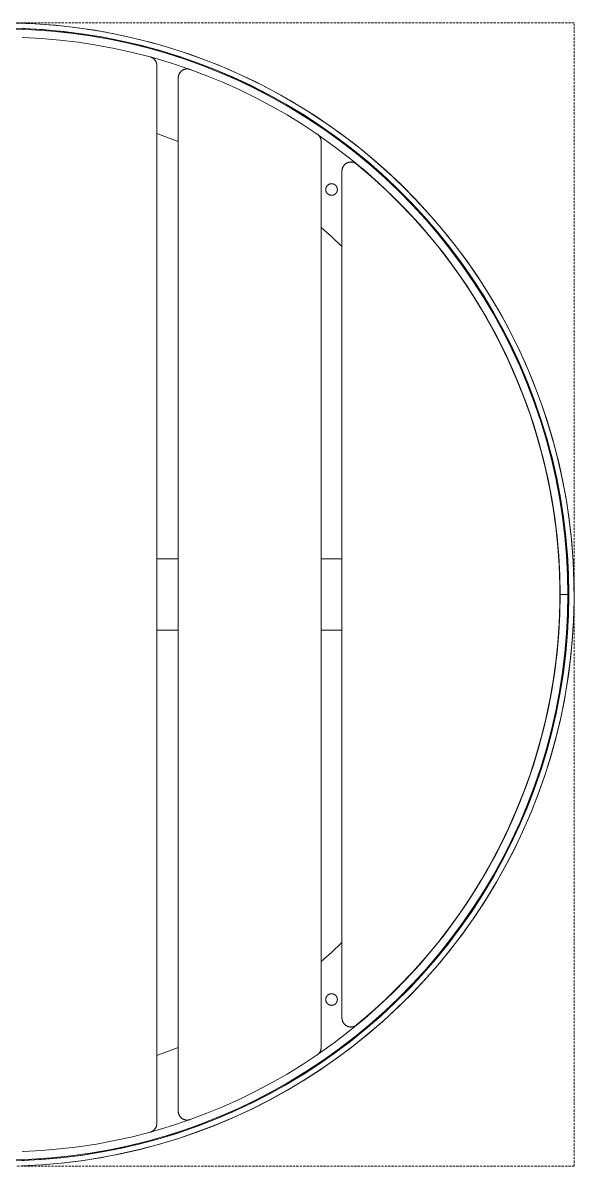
# Model space of a CAD drawing. Header units: millimetres. Extents: x 109 to 2437, y 94 to 1800.
# Drawn here: x 508 to 816, y 94 to 734 of the extents above; entities that cross this region are included whole.
import ezdxf

# ---------------------------------------------------------------- set-up
doc = ezdxf.new("R2010")
doc.units = ezdxf.units.MM
doc.linetypes.add('HIDDEN', pattern=[1.905, 1.27, -0.635])
doc.layers.add('ZANO_R', color=7, linetype='Continuous', lineweight=0)
doc.layers.add('ZANO_R_przerywana', color=7, linetype='HIDDEN', lineweight=0)

msp = doc.modelspace()

# ---------------------------------------------------------------- linework, layer by layer
at = {"layer": 'ZANO_R'}
for p, q in [((496.64, 730.85), (507.69, 730.65)), ((497.59, 730.85), (508.65, 730.61)), ((497.61, 733.85), (508.76, 733.61)), ((501.81, 730.31), (512.73, 729.93)), ((503.72, 733.77), (514.81, 733.32)), ((507.69, 730.65), (518.73, 730.06)), ((508.65, 730.61), (519.69, 729.99)), ((508.76, 733.61), (519.91, 732.98)), ((512.73, 729.93), (523.63, 729.17)), ((514.81, 733.32), (525.87, 732.49)), ((518.73, 730.06), (529.73, 729.09)), ((519.69, 729.99), (530.7, 728.99)), ((519.91, 732.98), (531.02, 731.97)), ((525.87, 732.49), (536.89, 731.27)), ((531.02, 731.97), (542.09, 730.57)), ((536.89, 731.27), (547.87, 729.68)), ((542.09, 730.57), (553.11, 728.78)), ((547.87, 729.68), (558.78, 727.7)), ((507.66, 725.66), (507.49, 725.65)), ((507.84, 725.65), (507.66, 725.66)), ((507.84, 725.65), (518.12, 725.11)), ((518.12, 725.11), (528.39, 724.23)), ((523.63, 729.17), (534.5, 728.04)), ((528.39, 724.23), (538.62, 723.02)), ((529.73, 729.09), (540.7, 727.73)), ((530.7, 728.99), (541.66, 727.6)), ((534.5, 728.04), (545.32, 726.54)), ((540.7, 727.73), (551.61, 726)), ((541.66, 727.6), (552.58, 725.83)), ((545.32, 726.54), (556.09, 724.66)), ((551.61, 726), (562.46, 723.88)), ((552.58, 725.83), (563.42, 723.68)), ((553.11, 728.78), (564.06, 726.61)), ((556.09, 724.66), (566.78, 722.42)), ((558.78, 727.7), (569.62, 725.35)), ((562.46, 723.88), (573.23, 721.39)), ((563.42, 723.68), (574.18, 721.15)), ((564.06, 726.61), (574.92, 724.06)), ((569.62, 725.35), (580.38, 722.62)), ((574.92, 724.06), (585.69, 721.13)), ((538.62, 723.02), (548.81, 721.46)), ((548.81, 721.46), (558.93, 719.57)), ((558.93, 719.57), (568.99, 717.35)), ((566.78, 722.42), (577.39, 719.8)), ((568.99, 717.35), (578.98, 714.8)), ((573.23, 721.39), (583.9, 718.52)), ((574.18, 721.15), (584.85, 718.25)), ((577.39, 719.8), (587.9, 716.82)), ((580.38, 722.62), (591.03, 719.53)), ((583.9, 718.52), (594.46, 715.29)), ((584.85, 718.25), (595.41, 714.98)), ((585.69, 721.13), (596.35, 717.83)), ((587.9, 716.82), (598.3, 713.48)), ((591.03, 719.53), (601.56, 716.06)), ((596.35, 717.83), (606.89, 714.15)), ((578.98, 714.8), (579.14, 714.75)), ((579.14, 714.75), (579.3, 714.69)), ((579.3, 714.69), (579.46, 714.64)), ((579.46, 714.64), (579.62, 714.57)), ((579.58, 714.59), (586.65, 712.54)), ((579.62, 714.57), (579.78, 714.5)), ((579.78, 714.5), (579.93, 714.43)), ((579.93, 714.43), (580.08, 714.34)), ((580.08, 714.34), (580.23, 714.26)), ((580.23, 714.26), (580.38, 714.17)), ((580.38, 714.17), (580.52, 714.07)), ((580.52, 714.07), (580.66, 713.97)), ((580.66, 713.97), (580.8, 713.87)), ((580.8, 713.87), (580.93, 713.76)), ((580.93, 713.76), (581.05, 713.64)), ((581.05, 713.64), (581.18, 713.52)), ((581.18, 713.52), (581.3, 713.4)), ((581.3, 713.4), (581.41, 713.27)), ((581.41, 713.27), (581.52, 713.14)), ((581.52, 713.14), (581.63, 713.01)), ((581.63, 713.01), (581.73, 712.87)), ((581.73, 712.87), (581.83, 712.73)), ((581.83, 712.73), (581.92, 712.58)), ((581.92, 712.58), (582.01, 712.44)), ((582.01, 712.44), (582.09, 712.28)), ((582.09, 712.28), (582.17, 712.13)), ((582.17, 712.13), (582.24, 711.97)), ((582.24, 711.97), (582.3, 711.82)), ((582.3, 711.82), (582.36, 711.66)), ((582.36, 711.66), (582.42, 711.49)), ((582.42, 711.49), (582.47, 711.33)), ((582.47, 711.33), (582.51, 711.16)), ((582.51, 711.16), (582.55, 711)), ((582.55, 711), (582.58, 710.83)), ((582.58, 710.83), (582.61, 710.66)), ((582.61, 710.66), (582.63, 710.49)), ((582.63, 710.49), (582.64, 710.32)), ((586.65, 712.54), (593.67, 710.33)), ((594.46, 715.29), (604.91, 711.68)), ((595.41, 714.98), (605.85, 711.34)), ((598.3, 713.48), (608.58, 709.79)), ((601.56, 716.06), (611.98, 712.23)), ((604.91, 711.68), (615.22, 707.72)), ((605.85, 711.34), (616.16, 707.34)), ((606.89, 714.15), (617.29, 710.12)), ((611.98, 712.23), (622.25, 708.05)), ((582.64, 710.32), (582.65, 710.15)), ((582.65, 710.15), (582.66, 709.97)), ((582.66, 117.73), (582.66, 709.97)), ((593.67, 710.33), (600.64, 707.96)), ((594.73, 703.92), (594.76, 704.09)), ((594.76, 704.09), (594.8, 704.26)), ((594.8, 704.26), (594.85, 704.43)), ((594.85, 704.43), (594.9, 704.6)), ((594.9, 704.6), (594.96, 704.76)), ((594.96, 704.76), (595.02, 704.92)), ((595.02, 704.92), (595.09, 705.08)), ((595.09, 705.08), (595.16, 705.24)), ((595.16, 705.24), (595.24, 705.4)), ((595.24, 705.4), (595.32, 705.55)), ((595.32, 705.55), (595.41, 705.7)), ((595.41, 705.7), (595.5, 705.85)), ((595.5, 705.85), (595.6, 705.99)), ((595.6, 705.99), (595.71, 706.13)), ((595.71, 706.13), (595.82, 706.26)), ((595.82, 706.26), (595.93, 706.39)), ((595.93, 706.39), (596.05, 706.52)), ((596.05, 706.52), (596.17, 706.64)), ((596.17, 706.64), (596.3, 706.76)), ((596.3, 706.76), (596.43, 706.88)), ((596.43, 706.88), (596.56, 706.99)), ((596.56, 706.99), (596.7, 707.09)), ((596.7, 707.09), (596.85, 707.19)), ((596.85, 707.19), (596.99, 707.29)), ((596.99, 707.29), (597.14, 707.38)), ((597.14, 707.38), (597.29, 707.46)), ((597.29, 707.46), (597.45, 707.54)), ((597.45, 707.54), (597.6, 707.62)), ((597.6, 707.62), (597.76, 707.69)), ((597.76, 707.69), (597.93, 707.75)), ((597.93, 707.75), (598.09, 707.81)), ((598.09, 707.81), (598.26, 707.86)), ((598.26, 707.86), (598.42, 707.9)), ((598.42, 707.9), (598.59, 707.94)), ((598.59, 707.94), (598.76, 707.98)), ((598.76, 707.98), (598.93, 708.01)), ((598.93, 708.01), (599.11, 708.03)), ((599.11, 708.03), (599.28, 708.04)), ((599.28, 708.04), (599.45, 708.05)), ((599.45, 708.05), (599.63, 708.06)), ((599.63, 708.06), (599.8, 708.06)), ((599.8, 708.06), (599.98, 708.05)), ((599.98, 708.05), (600.15, 708.03)), ((600.15, 708.03), (600.32, 708.01)), ((600.32, 708.01), (600.49, 707.99)), ((600.49, 707.99), (600.66, 707.96)), ((600.66, 707.96), (600.83, 707.92)), ((600.83, 707.92), (601, 707.87)), ((601, 707.87), (601.17, 707.82)), ((601.17, 707.82), (601.33, 707.77)), ((601.33, 707.77), (610.7, 704.26)), ((608.58, 709.79), (618.73, 705.73)), ((610.7, 704.26), (619.95, 700.46)), ((615.22, 707.72), (625.39, 703.4)), ((616.16, 707.34), (626.32, 702.98)), ((617.29, 710.12), (627.55, 705.72)), ((618.73, 705.73), (628.73, 701.34)), ((622.25, 708.05), (632.37, 703.51)), ((627.55, 705.72), (637.65, 700.97)), ((594.66, 703.23), (594.67, 703.41)), ((594.66, 703.06), (594.66, 703.23)), ((594.66, 703.06), (594.66, 124.65)), ((594.67, 703.41), (594.68, 703.58)), ((594.68, 703.58), (594.7, 703.75)), ((594.7, 703.75), (594.73, 703.92)), ((619.95, 700.46), (629.08, 696.36)), ((625.39, 703.4), (635.41, 698.72)), ((626.32, 702.98), (636.32, 698.28)), ((628.73, 701.34), (638.58, 696.6)), ((632.37, 703.51), (642.33, 698.62)), ((635.41, 698.72), (645.25, 693.7)), ((636.32, 698.28), (646.16, 693.22)), ((637.65, 700.97), (647.57, 695.87)), ((642.33, 698.62), (652.11, 693.39)), ((629.08, 696.36), (638.06, 691.97)), ((638.06, 691.97), (646.91, 687.29)), ((638.58, 696.6), (648.25, 691.52)), ((645.25, 693.7), (654.92, 688.34)), ((646.16, 693.22), (655.81, 687.83)), ((647.57, 695.87), (657.32, 690.42)), ((648.25, 691.52), (657.74, 686.11)), ((652.11, 693.39), (661.7, 687.82)), ((646.91, 687.29), (655.6, 682.33)), ((654.92, 688.34), (664.39, 682.65)), ((655.81, 687.83), (665.26, 682.1)), ((657.32, 690.42), (666.86, 684.64)), ((657.74, 686.11), (667.04, 680.38)), ((661.7, 687.82), (671.1, 681.93)), ((655.6, 682.33), (664.12, 677.1)), ((664.39, 682.65), (673.65, 676.63)), ((665.26, 682.1), (674.51, 676.05)), ((666.86, 684.64), (676.2, 678.53)), ((667.04, 680.38), (676.14, 674.33)), ((671.1, 681.93), (680.28, 675.71)), ((676.2, 678.53), (685.32, 672.1)), ((664.12, 677.1), (672.47, 671.6)), ((673.65, 676.63), (682.7, 670.29)), ((674.51, 676.05), (683.55, 669.68)), ((676.14, 674.33), (685.03, 667.97)), ((680.28, 675.71), (689.25, 669.18)), ((685.32, 672.1), (694.21, 665.35)), ((582.66, 671.85), (588.68, 669.76)), ((588.68, 669.76), (594.66, 667.53)), ((672.47, 671.6), (672.62, 671.5)), ((672.62, 671.5), (672.75, 671.39)), ((672.75, 671.39), (672.89, 671.28)), ((672.89, 671.28), (673.02, 671.17)), ((673.02, 671.17), (673.14, 671.05)), ((673.14, 671.05), (673.27, 670.92)), ((673.2, 671), (681.99, 664.73)), ((673.27, 670.92), (673.38, 670.8)), ((673.38, 670.8), (673.5, 670.67)), ((673.5, 670.67), (673.61, 670.53)), ((673.61, 670.53), (673.71, 670.39)), ((673.71, 670.39), (673.81, 670.25)), ((673.81, 670.25), (673.9, 670.1)), ((673.9, 670.1), (673.99, 669.95)), ((673.99, 669.95), (674.08, 669.8)), ((674.08, 669.8), (674.16, 669.65)), ((674.16, 669.65), (674.23, 669.49)), ((674.23, 669.49), (674.3, 669.33)), ((674.3, 669.33), (674.36, 669.17)), ((674.36, 669.17), (674.41, 669)), ((674.41, 669), (674.46, 668.84)), ((674.46, 668.84), (674.51, 668.67)), ((674.51, 668.67), (674.55, 668.5)), ((674.55, 668.5), (674.58, 668.33)), ((674.58, 668.33), (674.61, 668.16)), ((674.61, 668.16), (674.63, 667.99)), ((674.63, 667.99), (674.64, 667.81)), ((674.64, 667.81), (674.65, 667.64)), ((674.65, 667.64), (674.66, 667.47)), ((674.66, 160.24), (674.66, 667.47)), ((682.7, 670.29), (691.53, 663.64)), ((683.55, 669.68), (692.36, 662.99)), ((685.03, 667.97), (693.68, 661.3)), ((689.25, 669.18), (697.98, 662.34)), ((681.99, 664.73), (690.55, 658.17)), ((691.53, 663.64), (700.12, 656.69)), ((692.36, 662.99), (700.92, 656.01)), ((693.68, 661.3), (702.11, 654.34)), ((694.21, 665.35), (702.86, 658.3)), ((697.98, 662.34), (706.47, 655.2)), ((686.65, 652.67), (686.71, 652.83)), ((686.71, 652.83), (686.78, 652.99)), ((686.78, 652.99), (686.85, 653.15)), ((686.85, 653.15), (686.93, 653.31)), ((686.93, 653.31), (687.01, 653.46)), ((687.01, 653.46), (687.1, 653.61)), ((687.1, 653.61), (687.2, 653.75)), ((687.2, 653.75), (687.3, 653.9)), ((687.3, 653.9), (687.4, 654.04)), ((687.4, 654.04), (687.51, 654.17)), ((687.51, 654.17), (687.62, 654.3)), ((687.62, 654.3), (687.74, 654.43)), ((687.74, 654.43), (687.86, 654.55)), ((687.86, 654.55), (687.99, 654.67)), ((687.99, 654.67), (688.12, 654.79)), ((688.12, 654.79), (688.26, 654.9)), ((688.26, 654.9), (688.39, 655)), ((688.39, 655), (688.54, 655.1)), ((688.54, 655.1), (688.68, 655.2)), ((688.68, 655.2), (688.83, 655.29)), ((688.83, 655.29), (688.98, 655.37)), ((688.98, 655.37), (689.14, 655.45)), ((689.14, 655.45), (689.29, 655.53)), ((689.29, 655.53), (689.45, 655.59)), ((689.45, 655.59), (689.61, 655.66)), ((689.61, 655.66), (689.78, 655.72)), ((689.78, 655.72), (689.94, 655.77)), ((689.94, 655.77), (690.11, 655.81)), ((690.11, 655.81), (690.28, 655.85)), ((690.28, 655.85), (690.45, 655.89)), ((690.45, 655.89), (690.62, 655.92)), ((690.55, 658.17), (698.89, 651.31)), ((690.62, 655.92), (690.8, 655.94)), ((690.8, 655.94), (690.97, 655.95)), ((690.97, 655.95), (691.14, 655.96)), ((691.14, 655.96), (691.32, 655.97)), ((691.32, 655.97), (691.49, 655.97)), ((691.49, 655.97), (691.66, 655.96)), ((691.66, 655.96), (691.84, 655.94)), ((691.84, 655.94), (692.01, 655.92)), ((692.01, 655.92), (692.18, 655.9)), ((692.18, 655.9), (692.35, 655.87)), ((692.35, 655.87), (692.52, 655.83)), ((692.52, 655.83), (692.69, 655.79)), ((692.69, 655.79), (692.86, 655.74)), ((692.86, 655.74), (693.02, 655.68)), ((693.02, 655.68), (693.18, 655.62)), ((693.18, 655.62), (693.34, 655.55)), ((693.34, 655.55), (693.5, 655.48)), ((693.5, 655.48), (693.66, 655.4)), ((693.66, 655.4), (693.81, 655.32)), ((693.81, 655.32), (693.96, 655.23)), ((693.96, 655.23), (694.11, 655.14)), ((694.11, 655.14), (694.25, 655.04)), ((694.25, 655.04), (694.39, 654.94)), ((694.39, 654.94), (694.53, 654.83)), ((694.53, 654.83), (702.75, 647.83)), ((700.12, 656.69), (708.46, 649.44)), ((700.92, 656.01), (709.24, 648.72)), ((702.11, 654.34), (710.29, 647.1)), ((702.86, 658.3), (711.26, 650.95)), ((706.47, 655.2), (714.71, 647.77)), ((686.35, 651.14), (686.36, 651.32)), ((686.35, 650.97), (686.35, 651.14)), ((686.35, 650.97), (686.35, 176.74)), ((686.36, 651.32), (686.38, 651.49)), ((686.38, 651.49), (686.4, 651.66)), ((686.4, 651.66), (686.42, 651.83)), ((686.42, 651.83), (686.46, 652)), ((686.46, 652), (686.5, 652.17)), ((686.5, 652.17), (686.54, 652.34)), ((686.54, 652.34), (686.59, 652.51)), ((686.59, 652.51), (686.65, 652.67)), ((698.89, 651.31), (706.98, 644.16)), ((702.75, 647.83), (710.72, 640.55)), ((708.46, 649.44), (716.54, 641.9)), ((709.24, 648.72), (717.3, 641.16)), ((710.29, 647.1), (718.21, 639.57)), ((711.26, 650.95), (719.4, 643.31)), ((714.71, 647.77), (722.69, 640.06)), ((677.25, 640.64), (677.26, 640.75)), ((677.25, 640.53), (677.25, 640.64)), ((677.26, 640.42), (677.25, 640.53)), ((677.26, 640.87), (677.28, 640.98)), ((677.26, 640.75), (677.26, 640.87)), ((677.26, 640.31), (677.26, 640.42)), ((677.28, 640.19), (677.26, 640.31)), ((677.28, 640.98), (677.29, 641.09)), ((677.29, 640.08), (677.28, 640.19)), ((677.29, 641.09), (677.31, 641.2)), ((677.31, 639.97), (677.29, 640.08)), ((677.31, 641.2), (677.33, 641.31)), ((677.33, 641.31), (677.36, 641.42)), ((677.36, 641.42), (677.39, 641.53)), ((677.39, 641.53), (677.43, 641.63)), ((677.43, 641.63), (677.46, 641.74)), ((677.46, 641.74), (677.51, 641.84)), ((677.51, 641.84), (677.55, 641.95)), ((677.55, 641.95), (677.6, 642.05)), ((677.6, 642.05), (677.65, 642.15)), ((677.65, 642.15), (677.71, 642.24)), ((677.71, 642.24), (677.77, 642.34)), ((677.77, 642.34), (677.83, 642.43)), ((677.83, 642.43), (677.89, 642.52)), ((677.89, 642.52), (677.96, 642.61)), ((677.96, 642.61), (678.03, 642.7)), ((678.03, 642.7), (678.11, 642.78)), ((678.11, 642.78), (678.18, 642.86)), ((678.18, 642.86), (678.26, 642.94)), ((678.26, 642.94), (678.35, 643.02)), ((678.35, 643.02), (678.43, 643.09)), ((678.43, 643.09), (678.52, 643.16)), ((678.52, 643.16), (678.61, 643.23)), ((678.61, 643.23), (678.7, 643.29)), ((678.7, 643.29), (678.8, 643.35)), ((678.8, 643.35), (678.89, 643.41)), ((678.89, 643.41), (678.99, 643.46)), ((678.99, 643.46), (679.09, 643.51)), ((679.09, 643.51), (679.19, 643.56)), ((679.19, 643.56), (679.3, 643.6)), ((679.3, 643.6), (679.4, 643.64)), ((679.4, 643.64), (679.51, 643.68)), ((679.51, 643.68), (679.62, 643.71)), ((679.62, 643.71), (679.73, 643.74)), ((679.73, 643.74), (679.83, 643.77)), ((679.83, 643.77), (679.94, 643.79)), ((679.94, 643.79), (680.06, 643.8)), ((680.06, 643.8), (680.17, 643.82)), ((680.17, 643.82), (680.28, 643.83)), ((680.28, 643.83), (680.39, 643.83)), ((680.39, 643.83), (680.5, 643.84)), ((680.5, 643.84), (680.61, 643.83)), ((680.61, 643.83), (680.73, 643.83)), ((680.73, 643.83), (680.84, 643.82)), ((680.84, 643.82), (680.95, 643.8)), ((680.95, 643.8), (681.06, 643.79)), ((681.06, 643.79), (681.17, 643.77)), ((681.17, 643.77), (681.28, 643.74)), ((681.28, 643.74), (681.39, 643.71)), ((681.39, 643.71), (681.5, 643.68)), ((681.5, 643.68), (681.6, 643.64)), ((681.6, 643.64), (681.71, 643.6)), ((681.71, 643.6), (681.81, 643.56)), ((681.81, 643.56), (681.91, 643.51)), ((681.91, 643.51), (682.01, 643.46)), ((682.01, 643.46), (682.11, 643.41)), ((682.11, 643.41), (682.21, 643.35)), ((682.21, 643.35), (682.3, 643.29)), ((682.3, 643.29), (682.39, 643.23)), ((682.39, 643.23), (682.48, 643.16)), ((682.48, 643.16), (682.57, 643.09)), ((682.57, 643.09), (682.66, 643.02)), ((682.66, 643.02), (682.74, 642.94)), ((682.74, 642.94), (682.82, 642.86)), ((682.82, 642.86), (682.9, 642.78)), ((682.9, 642.78), (682.97, 642.7)), ((682.97, 642.7), (683.04, 642.61)), ((683.04, 642.61), (683.11, 642.52)), ((683.11, 642.52), (683.18, 642.43)), ((683.18, 642.43), (683.24, 642.34)), ((683.24, 642.34), (683.3, 642.24)), ((683.3, 642.24), (683.35, 642.15)), ((683.35, 642.15), (683.41, 642.05)), ((683.41, 642.05), (683.45, 641.95)), ((683.45, 641.95), (683.5, 641.84)), ((683.5, 641.84), (683.54, 641.74)), ((683.54, 641.74), (683.58, 641.63)), ((683.58, 641.63), (683.61, 641.53)), ((683.61, 641.53), (683.64, 641.42)), ((683.64, 641.42), (683.67, 641.31)), ((683.67, 641.31), (683.69, 641.2)), ((683.69, 641.2), (683.71, 641.09)), ((683.71, 640.08), (683.69, 639.97)), ((683.71, 641.09), (683.73, 640.98)), ((683.73, 640.19), (683.71, 640.08)), ((683.73, 640.98), (683.74, 640.87)), ((683.74, 640.31), (683.73, 640.19)), ((683.74, 640.87), (683.75, 640.75)), ((683.75, 640.42), (683.74, 640.31)), ((683.75, 640.75), (683.75, 640.64)), ((683.75, 640.64), (683.75, 640.53)), ((683.75, 640.53), (683.75, 640.42)), ((706.98, 644.16), (714.82, 636.74)), ((710.72, 640.55), (718.43, 632.99)), ((716.54, 641.9), (724.35, 634.09)), ((717.3, 641.16), (725.1, 633.31)), ((719.4, 643.31), (727.26, 635.39)), ((722.69, 640.06), (730.39, 632.08)), ((677.33, 639.86), (677.31, 639.97)), ((677.36, 639.75), (677.33, 639.86)), ((677.39, 639.65), (677.36, 639.75)), ((677.43, 639.54), (677.39, 639.65)), ((677.46, 639.43), (677.43, 639.54)), ((677.51, 639.33), (677.46, 639.43)), ((677.55, 639.23), (677.51, 639.33)), ((677.6, 639.13), (677.55, 639.23)), ((677.65, 639.03), (677.6, 639.13)), ((677.71, 638.93), (677.65, 639.03)), ((677.77, 638.83), (677.71, 638.93)), ((677.83, 638.74), (677.77, 638.83)), ((677.89, 638.65), (677.83, 638.74)), ((677.96, 638.56), (677.89, 638.65)), ((678.03, 638.47), (677.96, 638.56)), ((678.11, 638.39), (678.03, 638.47)), ((678.18, 638.31), (678.11, 638.39)), ((678.26, 638.23), (678.18, 638.31)), ((678.35, 638.15), (678.26, 638.23)), ((678.43, 638.08), (678.35, 638.15)), ((678.52, 638.01), (678.43, 638.08)), ((678.61, 637.94), (678.52, 638.01)), ((678.7, 637.88), (678.61, 637.94)), ((678.8, 637.82), (678.7, 637.88)), ((678.89, 637.76), (678.8, 637.82)), ((678.99, 637.71), (678.89, 637.76)), ((679.09, 637.66), (678.99, 637.71)), ((679.19, 637.61), (679.09, 637.66)), ((679.3, 637.57), (679.19, 637.61)), ((679.4, 637.53), (679.3, 637.57)), ((679.51, 637.49), (679.4, 637.53)), ((679.62, 637.46), (679.51, 637.49)), ((679.73, 637.43), (679.62, 637.46)), ((679.83, 637.41), (679.73, 637.43)), ((679.94, 637.38), (679.83, 637.41)), ((680.06, 637.37), (679.94, 637.38)), ((680.17, 637.35), (680.06, 637.37)), ((680.28, 637.34), (680.17, 637.35)), ((680.39, 637.34), (680.28, 637.34)), ((680.5, 637.34), (680.39, 637.34)), ((680.61, 637.34), (680.5, 637.34)), ((680.73, 637.34), (680.61, 637.34)), ((680.84, 637.35), (680.73, 637.34)), ((680.95, 637.37), (680.84, 637.35)), ((681.06, 637.38), (680.95, 637.37)), ((681.17, 637.41), (681.06, 637.38)), ((681.28, 637.43), (681.17, 637.41)), ((681.39, 637.46), (681.28, 637.43)), ((681.5, 637.49), (681.39, 637.46)), ((681.6, 637.53), (681.5, 637.49)), ((681.71, 637.57), (681.6, 637.53)), ((681.81, 637.61), (681.71, 637.57)), ((681.91, 637.66), (681.81, 637.61)), ((682.01, 637.71), (681.91, 637.66)), ((682.11, 637.76), (682.01, 637.71)), ((682.21, 637.82), (682.11, 637.76)), ((682.3, 637.88), (682.21, 637.82)), ((682.39, 637.94), (682.3, 637.88)), ((682.48, 638.01), (682.39, 637.94)), ((682.57, 638.08), (682.48, 638.01)), ((682.66, 638.15), (682.57, 638.08)), ((682.74, 638.23), (682.66, 638.15)), ((682.82, 638.31), (682.74, 638.23)), ((682.9, 638.39), (682.82, 638.31)), ((682.97, 638.47), (682.9, 638.39)), ((683.04, 638.56), (682.97, 638.47)), ((683.11, 638.65), (683.04, 638.56)), ((683.18, 638.74), (683.11, 638.65)), ((683.24, 638.83), (683.18, 638.74)), ((683.3, 638.93), (683.24, 638.83)), ((683.35, 639.03), (683.3, 638.93)), ((683.41, 639.13), (683.35, 639.03)), ((683.45, 639.23), (683.41, 639.13)), ((683.5, 639.33), (683.45, 639.23)), ((683.54, 639.43), (683.5, 639.33)), ((683.58, 639.54), (683.54, 639.43)), ((683.61, 639.65), (683.58, 639.54)), ((683.64, 639.75), (683.61, 639.65)), ((683.67, 639.86), (683.64, 639.75)), ((683.69, 639.97), (683.67, 639.86)), ((714.82, 636.74), (722.4, 629.06)), ((718.21, 639.57), (725.87, 631.78)), ((724.35, 634.09), (731.89, 626.01)), ((727.26, 635.39), (734.85, 627.21)), ((718.43, 632.99), (725.88, 625.18)), ((722.4, 629.06), (729.71, 621.12)), ((725.1, 633.31), (732.61, 625.21)), ((725.87, 631.78), (733.25, 623.73)), ((730.39, 632.08), (737.81, 623.84)), ((734.85, 627.21), (742.14, 618.76)), ((725.88, 625.18), (733.06, 617.11)), ((729.71, 621.12), (736.74, 612.93)), ((731.89, 626.01), (739.14, 617.67)), ((732.61, 625.21), (739.84, 616.84)), ((733.25, 623.73), (740.36, 615.43)), ((737.81, 623.84), (744.95, 615.35)), ((674.66, 619.39), (680.58, 614.1)), ((733.06, 617.11), (739.95, 608.79)), ((739.14, 617.67), (746.1, 609.08)), ((739.84, 616.84), (746.77, 608.22)), ((740.36, 615.43), (747.17, 606.89)), ((742.14, 618.76), (749.14, 610.06)), ((744.95, 615.35), (751.78, 606.61)), ((680.58, 614.1), (686.35, 608.64)), ((736.74, 612.93), (743.48, 604.5)), ((739.95, 608.79), (746.55, 600.25)), ((746.1, 609.08), (752.75, 600.26)), ((746.77, 608.22), (753.39, 599.37)), ((749.14, 610.06), (755.82, 601.13)), ((743.48, 604.5), (749.93, 595.84)), ((747.17, 606.89), (753.68, 598.11)), ((751.78, 606.61), (758.31, 597.64)), ((746.55, 600.25), (752.85, 591.48)), ((749.93, 595.84), (756.07, 586.96)), ((752.75, 600.26), (759.09, 591.21)), ((753.39, 599.37), (759.7, 590.3)), ((753.68, 598.11), (759.89, 589.12)), ((755.82, 601.13), (762.2, 591.97)), ((758.31, 597.64), (764.52, 588.45)), ((752.85, 591.48), (758.84, 582.5)), ((759.09, 591.21), (765.11, 581.94)), ((759.7, 590.3), (765.7, 581.01)), ((759.89, 589.12), (765.78, 579.92)), ((762.2, 591.97), (768.25, 582.59)), ((756.07, 586.96), (761.91, 577.88)), ((758.84, 582.5), (764.52, 573.31)), ((764.52, 588.45), (770.41, 579.05)), ((768.25, 582.59), (773.97, 573.01)), ((761.91, 577.88), (767.42, 568.6)), ((765.11, 581.94), (770.81, 572.47)), ((765.7, 581.01), (771.36, 571.51)), ((765.78, 579.92), (771.35, 570.52)), ((770.41, 579.05), (775.97, 569.45)), ((764.52, 573.31), (769.88, 563.94)), ((770.81, 572.47), (776.17, 562.81)), ((771.35, 570.52), (776.6, 560.94)), ((771.36, 571.51), (776.69, 561.83)), ((773.97, 573.01), (779.35, 563.23)), ((767.42, 568.6), (772.61, 559.14)), ((769.88, 563.94), (774.91, 554.38)), ((775.97, 569.45), (781.2, 559.67)), ((779.35, 563.23), (784.38, 553.27)), ((772.61, 559.14), (777.47, 549.5)), ((776.17, 562.81), (781.19, 552.97)), ((776.6, 560.94), (781.51, 551.18)), ((776.69, 561.83), (781.68, 551.96)), ((781.2, 559.67), (786.08, 549.71)), ((774.91, 554.38), (779.6, 544.66)), ((781.19, 552.97), (785.87, 542.95)), ((781.51, 551.18), (786.08, 541.25)), ((781.68, 551.96), (786.32, 541.93)), ((784.38, 553.27), (789.07, 543.14)), ((777.47, 549.5), (782, 539.7)), ((779.6, 544.66), (783.96, 534.78)), ((786.08, 549.71), (790.61, 539.59)), ((782, 539.7), (786.18, 529.75)), ((785.87, 542.95), (790.19, 532.79)), ((786.08, 541.25), (790.3, 531.18)), ((786.32, 541.93), (790.61, 531.74)), ((789.07, 543.14), (793.4, 532.85)), ((790.61, 539.59), (794.79, 529.31)), ((783.96, 534.78), (787.97, 524.76)), ((790.19, 532.79), (794.16, 522.47)), ((790.61, 531.74), (794.55, 521.41)), ((793.4, 532.85), (797.37, 522.42)), ((786.18, 529.75), (790.01, 519.66)), ((790.3, 531.18), (794.18, 520.96)), ((794.79, 529.31), (798.62, 518.9)), ((787.97, 524.76), (791.64, 514.6)), ((790.01, 519.66), (793.5, 509.44)), ((794.16, 522.47), (797.76, 512.03)), ((794.18, 520.96), (797.69, 510.62)), ((794.55, 521.41), (798.12, 510.94)), ((797.37, 522.42), (800.97, 511.86)), ((798.62, 518.9), (802.08, 508.36)), ((791.64, 514.6), (794.95, 504.32)), ((797.76, 512.03), (801, 501.46)), ((793.5, 509.44), (796.63, 499.11)), ((797.69, 510.62), (800.86, 500.16)), ((798.12, 510.94), (801.32, 500.36)), ((800.97, 511.86), (804.2, 501.18)), ((802.08, 508.36), (805.17, 497.71)), ((794.95, 504.32), (797.9, 493.93)), ((800.86, 500.16), (803.65, 489.6)), ((801, 501.46), (803.87, 490.79)), ((801.32, 500.36), (804.15, 489.67)), ((804.2, 501.18), (807.06, 490.39)), ((796.63, 499.11), (799.4, 488.68)), ((797.9, 493.93), (800.49, 483.45)), ((805.17, 497.71), (807.89, 486.95)), ((799.4, 488.68), (801.8, 478.16)), ((803.65, 489.6), (806.08, 478.94)), ((803.87, 490.79), (806.37, 480.02)), ((804.15, 489.67), (806.61, 478.89)), ((807.06, 490.39), (809.54, 479.51)), ((807.89, 486.95), (810.23, 476.11)), ((800.49, 483.45), (802.71, 472.89)), ((806.37, 480.02), (808.48, 469.18)), ((801.8, 478.16), (803.85, 467.56)), ((806.08, 478.94), (808.15, 468.21)), ((806.61, 478.89), (808.68, 468.04)), ((809.54, 479.51), (811.64, 468.55)), ((810.23, 476.11), (812.2, 465.2)), ((802.71, 472.89), (804.57, 462.25)), ((803.85, 467.56), (805.52, 456.89)), ((808.15, 468.21), (809.84, 457.42)), ((808.48, 469.18), (810.22, 458.26)), ((808.68, 468.04), (810.38, 457.11)), ((811.64, 468.55), (813.36, 457.52)), ((804.57, 462.25), (806.06, 451.55)), ((812.2, 465.2), (813.79, 454.22)), ((805.52, 456.89), (806.82, 446.18)), ((809.84, 457.42), (811.15, 446.57)), ((810.22, 458.26), (811.58, 447.3)), ((810.38, 457.11), (811.7, 446.13)), ((813.36, 457.52), (814.69, 446.44)), ((806.06, 451.55), (807.18, 440.81)), ((813.79, 454.22), (815, 443.19)), ((806.82, 446.18), (807.76, 435.42)), ((811.15, 446.57), (812.1, 435.69)), ((811.58, 447.3), (812.55, 436.29)), ((811.7, 446.13), (812.64, 435.12)), ((814.69, 446.44), (815.63, 435.32)), ((815, 443.19), (815.83, 432.13)), ((807.18, 440.81), (807.93, 430.04)), ((807.76, 435.42), (808.32, 424.64)), ((812.1, 435.69), (812.66, 424.78)), ((812.55, 436.29), (813.14, 425.26)), ((815.63, 435.32), (816.18, 424.17)), ((594.66, 433.85), (582.66, 433.85)), ((686.35, 433.85), (674.66, 433.85)), ((807.93, 430.04), (808.3, 419.25)), ((812.64, 435.12), (813.18, 424.08)), ((815.83, 432.13), (816.27, 421.05)), ((808.32, 424.64), (808.5, 413.85)), ((812.66, 424.78), (812.85, 413.85)), ((813.14, 425.26), (813.35, 414.21)), ((813.18, 424.08), (813.35, 413.02)), ((816.18, 424.17), (816.35, 413.01)), ((808.3, 419.25), (808.3, 408.45)), ((816.27, 421.05), (816.33, 409.96)), ((808.5, 413.85), (808.32, 403.06)), ((808.5, 413.85), (812.85, 413.85)), ((812.85, 413.85), (812.66, 402.93)), ((812.85, 415.36), (813.34, 415.36)), ((813.34, 412.36), (812.85, 412.36)), ((813.35, 413.02), (813.13, 401.97)), ((813.35, 414.21), (813.17, 403.16)), ((816.33, 409.96), (816, 398.87)), ((816.35, 413.01), (816.12, 401.86)), ((816.34, 415.36), (816.35, 415.36)), ((816.35, 412.36), (816.34, 412.36)), ((816.35, 415.36), (816.35, 412.36)), ((808.3, 408.45), (807.93, 397.66)), ((807.93, 397.66), (807.18, 386.89)), ((808.32, 403.06), (807.76, 392.28)), ((812.66, 402.93), (812.1, 392.02)), ((813.13, 401.97), (812.52, 390.93)), ((813.17, 403.16), (812.6, 392.12)), ((816, 398.87), (815.29, 387.8)), ((816.12, 401.86), (815.51, 390.71)), ((594.66, 393.85), (582.66, 393.85)), ((686.35, 393.85), (674.66, 393.85)), ((807.76, 392.28), (806.82, 381.53)), ((812.1, 392.02), (811.15, 381.13)), ((812.52, 390.93), (811.53, 379.92)), ((812.6, 392.12), (811.65, 381.11)), ((815.51, 390.71), (814.51, 379.6)), ((807.18, 386.89), (806.06, 376.15)), ((815.29, 387.8), (814.19, 376.76)), ((806.82, 381.53), (805.52, 370.81)), ((811.15, 381.13), (809.84, 370.29)), ((811.53, 379.92), (810.15, 368.95)), ((811.65, 381.11), (810.32, 370.14)), ((814.51, 379.6), (813.12, 368.52)), ((806.06, 376.15), (804.57, 365.46)), ((814.19, 376.76), (812.72, 365.77)), ((804.57, 365.46), (802.71, 354.82)), ((805.52, 370.81), (803.85, 360.15)), ((809.84, 370.29), (808.15, 359.49)), ((810.15, 368.95), (808.4, 358.03)), ((810.32, 370.14), (808.61, 359.23)), ((812.72, 365.77), (810.86, 354.83)), ((813.12, 368.52), (811.35, 357.51)), ((803.85, 360.15), (801.8, 349.55)), ((808.15, 359.49), (806.08, 348.76)), ((808.61, 359.23), (806.51, 348.38)), ((802.71, 354.82), (800.49, 344.25)), ((808.4, 358.03), (806.26, 347.19)), ((810.86, 354.83), (808.63, 343.97)), ((811.35, 357.51), (809.19, 346.56)), ((801.8, 349.55), (799.4, 339.03)), ((806.08, 348.76), (803.65, 338.11)), ((806.26, 347.19), (803.75, 336.42)), ((806.51, 348.38), (804.04, 337.61)), ((809.19, 346.56), (806.66, 335.69)), ((800.49, 344.25), (797.9, 333.77)), ((808.63, 343.97), (806.02, 333.19)), ((797.9, 333.77), (794.95, 323.38)), ((799.4, 339.03), (796.63, 328.59)), ((803.65, 338.11), (800.86, 327.55)), ((803.75, 336.42), (800.86, 325.75)), ((804.04, 337.61), (801.2, 326.93)), ((806.02, 333.19), (803.03, 322.5)), ((806.66, 335.69), (803.74, 324.91)), ((796.63, 328.59), (793.5, 318.26)), ((800.86, 327.55), (797.69, 317.09)), ((801.2, 326.93), (797.98, 316.36)), ((794.95, 323.38), (791.64, 313.11)), ((800.86, 325.75), (797.6, 315.18)), ((803.03, 322.5), (799.68, 311.93)), ((803.74, 324.91), (800.45, 314.25)), ((793.5, 318.26), (790.01, 308.05)), ((797.6, 315.18), (793.98, 304.74)), ((797.69, 317.09), (794.18, 306.74)), ((797.98, 316.36), (794.4, 305.9)), ((800.45, 314.25), (796.8, 303.71)), ((790.01, 308.05), (786.18, 297.96)), ((791.64, 313.11), (787.97, 302.95)), ((799.68, 311.93), (795.97, 301.48)), ((787.97, 302.95), (783.96, 292.92)), ((793.98, 304.74), (789.99, 294.43)), ((794.18, 306.74), (790.3, 296.53)), ((794.4, 305.9), (790.46, 295.58)), ((795.97, 301.48), (791.89, 291.16)), ((796.8, 303.71), (792.77, 293.3)), ((786.18, 297.96), (782, 288.01)), ((789.99, 294.43), (785.65, 284.26)), ((790.3, 296.53), (786.08, 286.45)), ((790.46, 295.58), (786.16, 285.4)), ((782, 288.01), (777.47, 278.2)), ((783.96, 292.92), (779.6, 283.04)), ((791.89, 291.16), (787.46, 280.99)), ((792.77, 293.3), (788.39, 283.03)), ((779.6, 283.04), (774.91, 273.32)), ((785.65, 284.26), (780.96, 274.25)), ((786.16, 285.4), (781.5, 275.38)), ((786.08, 286.45), (781.51, 276.53)), ((788.39, 283.03), (783.65, 272.93)), ((777.47, 278.2), (772.61, 268.57)), ((781.5, 275.38), (776.51, 265.52)), ((781.51, 276.53), (776.6, 266.77)), ((787.46, 280.99), (782.68, 270.98)), ((774.91, 273.32), (769.88, 263.77)), ((780.96, 274.25), (775.91, 264.41)), ((782.68, 270.98), (777.56, 261.14)), ((783.65, 272.93), (778.56, 263)), ((769.88, 263.77), (764.52, 254.39)), ((772.61, 268.57), (767.42, 259.1)), ((775.91, 264.41), (770.53, 254.75)), ((776.51, 265.52), (771.16, 255.85)), ((776.6, 266.77), (771.35, 257.18)), ((778.56, 263), (773.13, 253.25)), ((767.42, 259.1), (761.91, 249.82)), ((771.35, 257.18), (765.78, 247.78)), ((777.56, 261.14), (772.1, 251.49)), ((761.91, 249.82), (756.07, 240.74)), ((764.52, 254.39), (758.84, 245.21)), ((770.53, 254.75), (764.82, 245.29)), ((771.16, 255.85), (765.49, 246.36)), ((772.1, 251.49), (766.31, 242.03)), ((773.13, 253.25), (767.36, 243.69)), ((758.84, 245.21), (752.85, 236.23)), ((764.82, 245.29), (758.78, 236.03)), ((765.49, 246.36), (759.49, 237.09)), ((765.78, 247.78), (759.89, 238.58)), ((767.36, 243.69), (761.26, 234.35)), ((756.07, 240.74), (749.93, 231.87)), ((759.49, 237.09), (753.17, 228.02)), ((759.89, 238.58), (753.68, 229.59)), ((766.31, 242.03), (760.19, 232.78)), ((749.93, 231.87), (743.48, 223.21)), ((752.85, 236.23), (746.55, 227.46)), ((758.78, 236.03), (752.42, 226.99)), ((760.19, 232.78), (753.75, 223.74)), ((761.26, 234.35), (754.84, 225.22)), ((746.55, 227.46), (739.95, 218.91)), ((752.42, 226.99), (745.75, 218.17)), ((753.17, 228.02), (746.54, 219.18)), ((753.68, 229.59), (747.17, 220.82)), ((754.84, 225.22), (748.11, 216.32)), ((686.35, 219.06), (680.58, 213.6)), ((739.95, 218.91), (733.06, 210.6)), ((743.48, 223.21), (736.74, 214.78)), ((745.75, 218.17), (738.77, 209.59)), ((746.54, 219.18), (739.6, 210.58)), ((747.17, 220.82), (740.36, 212.28)), ((753.75, 223.74), (747.01, 214.93)), ((680.58, 213.6), (674.66, 208.32)), ((736.74, 214.78), (729.71, 206.59)), ((740.36, 212.28), (733.25, 203.97)), ((747.01, 214.93), (739.97, 206.37)), ((748.11, 216.32), (741.06, 207.66)), ((729.71, 206.59), (722.4, 198.65)), ((733.06, 210.6), (725.88, 202.53)), ((738.77, 209.59), (731.5, 201.27)), ((739.6, 210.58), (732.37, 202.23)), ((739.97, 206.37), (732.63, 198.05)), ((741.06, 207.66), (733.73, 199.25)), ((722.4, 198.65), (714.82, 190.96)), ((725.88, 202.53), (718.43, 194.71)), ((731.5, 201.27), (723.94, 193.2)), ((732.37, 202.23), (724.85, 194.13)), ((733.25, 203.97), (725.87, 195.92)), ((733.73, 199.25), (726.1, 191.11)), ((718.43, 194.71), (710.72, 187.16)), ((723.94, 193.2), (716.11, 185.39)), ((724.85, 194.13), (717.05, 186.3)), ((725.87, 195.92), (718.21, 188.13)), ((732.63, 198.05), (725.01, 189.99)), ((677.25, 187.18), (677.26, 187.29)), ((677.25, 187.06), (677.25, 187.18)), ((677.26, 186.95), (677.25, 187.06)), ((677.26, 187.4), (677.28, 187.51)), ((677.26, 187.29), (677.26, 187.4)), ((677.26, 186.84), (677.26, 186.95)), ((677.28, 186.73), (677.26, 186.84)), ((677.28, 187.51), (677.29, 187.62)), ((677.29, 186.62), (677.28, 186.73)), ((677.29, 187.62), (677.31, 187.73)), ((677.31, 186.51), (677.29, 186.62)), ((677.31, 187.73), (677.33, 187.84)), ((677.33, 186.4), (677.31, 186.51)), ((677.33, 187.84), (677.36, 187.95)), ((677.36, 186.29), (677.33, 186.4)), ((677.36, 187.95), (677.39, 188.06)), ((677.39, 186.18), (677.36, 186.29)), ((677.39, 188.06), (677.43, 188.17)), ((677.43, 186.07), (677.39, 186.18)), ((677.43, 188.17), (677.46, 188.27)), ((677.46, 185.97), (677.43, 186.07)), ((677.46, 188.27), (677.51, 188.38)), ((677.51, 185.86), (677.46, 185.97)), ((677.51, 188.38), (677.55, 188.48)), ((677.55, 185.76), (677.51, 185.86)), ((677.55, 188.48), (677.6, 188.58)), ((677.6, 185.66), (677.55, 185.76)), ((677.6, 188.58), (677.65, 188.68)), ((677.65, 185.56), (677.6, 185.66)), ((677.65, 188.68), (677.71, 188.78)), ((677.71, 188.78), (677.77, 188.87)), ((677.77, 188.87), (677.83, 188.97)), ((677.83, 188.97), (677.89, 189.06)), ((677.89, 189.06), (677.96, 189.15)), ((677.96, 189.15), (678.03, 189.23)), ((678.03, 189.23), (678.11, 189.32)), ((678.11, 189.32), (678.18, 189.4)), ((678.18, 189.4), (678.26, 189.48)), ((678.26, 189.48), (678.35, 189.55)), ((678.35, 189.55), (678.43, 189.62)), ((678.43, 189.62), (678.52, 189.69)), ((678.52, 189.69), (678.61, 189.76)), ((678.61, 189.76), (678.7, 189.83)), ((678.7, 189.83), (678.8, 189.89)), ((678.8, 189.89), (678.89, 189.94)), ((678.89, 189.94), (678.99, 190)), ((678.99, 190), (679.09, 190.05)), ((679.09, 190.05), (679.19, 190.09)), ((679.19, 190.09), (679.3, 190.14)), ((679.3, 190.14), (679.4, 190.18)), ((679.4, 190.18), (679.51, 190.21)), ((679.51, 190.21), (679.62, 190.25)), ((679.62, 190.25), (679.73, 190.27)), ((679.73, 190.27), (679.83, 190.3)), ((679.83, 190.3), (679.94, 190.32)), ((679.94, 190.32), (680.06, 190.34)), ((680.06, 190.34), (680.17, 190.35)), ((680.17, 190.35), (680.28, 190.36)), ((680.28, 190.36), (680.39, 190.37)), ((680.39, 190.37), (680.5, 190.37)), ((680.5, 190.37), (680.61, 190.37)), ((680.61, 190.37), (680.73, 190.36)), ((680.73, 190.36), (680.84, 190.35)), ((680.84, 190.35), (680.95, 190.34)), ((680.95, 190.34), (681.06, 190.32)), ((681.06, 190.32), (681.17, 190.3)), ((681.17, 190.3), (681.28, 190.27)), ((681.28, 190.27), (681.39, 190.25)), ((681.39, 190.25), (681.5, 190.21)), ((681.5, 190.21), (681.6, 190.18)), ((681.6, 190.18), (681.71, 190.14)), ((681.71, 190.14), (681.81, 190.09)), ((681.81, 190.09), (681.91, 190.05)), ((681.91, 190.05), (682.01, 190)), ((682.01, 190), (682.11, 189.94)), ((682.11, 189.94), (682.21, 189.89)), ((682.21, 189.89), (682.3, 189.83)), ((682.3, 189.83), (682.39, 189.76)), ((682.39, 189.76), (682.48, 189.69)), ((682.48, 189.69), (682.57, 189.62)), ((682.57, 189.62), (682.66, 189.55)), ((682.66, 189.55), (682.74, 189.48)), ((682.74, 189.48), (682.82, 189.4)), ((682.82, 189.4), (682.9, 189.32)), ((682.9, 189.32), (682.97, 189.23)), ((682.97, 189.23), (683.04, 189.15)), ((683.04, 189.15), (683.11, 189.06)), ((683.11, 189.06), (683.18, 188.97)), ((683.18, 188.97), (683.24, 188.87)), ((683.24, 188.87), (683.3, 188.78)), ((683.3, 188.78), (683.35, 188.68)), ((683.35, 188.68), (683.41, 188.58)), ((683.41, 185.66), (683.35, 185.56)), ((683.41, 188.58), (683.45, 188.48)), ((683.45, 185.76), (683.41, 185.66)), ((683.45, 188.48), (683.5, 188.38)), ((683.5, 185.86), (683.45, 185.76)), ((683.5, 188.38), (683.54, 188.27)), ((683.54, 185.97), (683.5, 185.86)), ((683.54, 188.27), (683.58, 188.17)), ((683.58, 186.07), (683.54, 185.97)), ((683.58, 188.17), (683.61, 188.06)), ((683.61, 186.18), (683.58, 186.07)), ((683.61, 188.06), (683.64, 187.95)), ((683.64, 186.29), (683.61, 186.18)), ((683.64, 187.95), (683.67, 187.84)), ((683.67, 186.4), (683.64, 186.29)), ((683.67, 187.84), (683.69, 187.73)), ((683.69, 186.51), (683.67, 186.4)), ((683.69, 187.73), (683.71, 187.62)), ((683.71, 186.62), (683.69, 186.51)), ((683.71, 187.62), (683.73, 187.51)), ((683.73, 186.73), (683.71, 186.62)), ((683.73, 187.51), (683.74, 187.4)), ((683.74, 186.84), (683.73, 186.73)), ((683.74, 187.4), (683.75, 187.29)), ((683.75, 186.95), (683.74, 186.84)), ((683.75, 187.29), (683.75, 187.18)), ((683.75, 187.18), (683.75, 187.06)), ((683.75, 187.06), (683.75, 186.95)), ((710.72, 187.16), (702.75, 179.88)), ((714.82, 190.96), (706.98, 183.54)), ((717.05, 186.3), (708.98, 178.75)), ((718.21, 188.13), (710.29, 180.61)), ((725.01, 189.99), (717.11, 182.2)), ((726.1, 191.11), (718.19, 183.23)), ((677.71, 185.46), (677.65, 185.56)), ((677.77, 185.37), (677.71, 185.46)), ((677.83, 185.27), (677.77, 185.37)), ((677.89, 185.18), (677.83, 185.27)), ((677.96, 185.09), (677.89, 185.18)), ((678.03, 185.01), (677.96, 185.09)), ((678.11, 184.92), (678.03, 185.01)), ((678.18, 184.84), (678.11, 184.92)), ((678.26, 184.76), (678.18, 184.84)), ((678.35, 184.69), (678.26, 184.76)), ((678.43, 184.61), (678.35, 184.69)), ((678.52, 184.54), (678.43, 184.61)), ((678.61, 184.48), (678.52, 184.54)), ((678.7, 184.41), (678.61, 184.48)), ((678.8, 184.35), (678.7, 184.41)), ((678.89, 184.3), (678.8, 184.35)), ((678.99, 184.24), (678.89, 184.3)), ((679.09, 184.19), (678.99, 184.24)), ((679.19, 184.14), (679.09, 184.19)), ((679.3, 184.1), (679.19, 184.14)), ((679.4, 184.06), (679.3, 184.1)), ((679.51, 184.02), (679.4, 184.06)), ((679.62, 183.99), (679.51, 184.02)), ((679.73, 183.96), (679.62, 183.99)), ((679.83, 183.94), (679.73, 183.96)), ((679.94, 183.92), (679.83, 183.94)), ((680.06, 183.9), (679.94, 183.92)), ((680.17, 183.89), (680.06, 183.9)), ((680.28, 183.88), (680.17, 183.89)), ((680.39, 183.87), (680.28, 183.88)), ((680.5, 183.87), (680.39, 183.87)), ((680.61, 183.87), (680.5, 183.87)), ((680.73, 183.88), (680.61, 183.87)), ((680.84, 183.89), (680.73, 183.88)), ((680.95, 183.9), (680.84, 183.89)), ((681.06, 183.92), (680.95, 183.9)), ((681.17, 183.94), (681.06, 183.92)), ((681.28, 183.96), (681.17, 183.94)), ((681.39, 183.99), (681.28, 183.96)), ((681.5, 184.02), (681.39, 183.99)), ((681.6, 184.06), (681.5, 184.02)), ((681.71, 184.1), (681.6, 184.06)), ((681.81, 184.14), (681.71, 184.1)), ((681.91, 184.19), (681.81, 184.14)), ((682.01, 184.24), (681.91, 184.19)), ((682.11, 184.3), (682.01, 184.24)), ((682.21, 184.35), (682.11, 184.3)), ((682.3, 184.41), (682.21, 184.35)), ((682.39, 184.48), (682.3, 184.41)), ((682.48, 184.54), (682.39, 184.48)), ((682.57, 184.61), (682.48, 184.54)), ((682.66, 184.69), (682.57, 184.61)), ((682.74, 184.76), (682.66, 184.69)), ((682.82, 184.84), (682.74, 184.76)), ((682.9, 184.92), (682.82, 184.84)), ((682.97, 185.01), (682.9, 184.92)), ((683.04, 185.09), (682.97, 185.01)), ((683.11, 185.18), (683.04, 185.09)), ((683.18, 185.27), (683.11, 185.18)), ((683.24, 185.37), (683.18, 185.27)), ((683.3, 185.46), (683.24, 185.37)), ((683.35, 185.56), (683.3, 185.46)), ((702.75, 179.88), (694.53, 172.87)), ((706.98, 183.54), (698.89, 176.4)), ((710.29, 180.61), (702.11, 173.36)), ((716.11, 185.39), (708.01, 177.87)), ((717.11, 182.2), (708.95, 174.68)), ((718.19, 183.23), (710.01, 175.64)), ((686.35, 176.56), (686.35, 176.74)), ((686.36, 176.39), (686.35, 176.56)), ((686.38, 176.22), (686.36, 176.39)), ((686.4, 176.04), (686.38, 176.22)), ((686.42, 175.87), (686.4, 176.04)), ((686.46, 175.7), (686.42, 175.87)), ((686.5, 175.53), (686.46, 175.7)), ((686.54, 175.36), (686.5, 175.53)), ((686.59, 175.2), (686.54, 175.36)), ((686.65, 175.03), (686.59, 175.2)), ((686.71, 174.87), (686.65, 175.03)), ((686.78, 174.71), (686.71, 174.87)), ((686.85, 174.55), (686.78, 174.71)), ((686.93, 174.4), (686.85, 174.55)), ((687.01, 174.25), (686.93, 174.4)), ((687.1, 174.1), (687.01, 174.25)), ((687.2, 173.95), (687.1, 174.1)), ((687.3, 173.81), (687.2, 173.95)), ((687.4, 173.67), (687.3, 173.81)), ((687.51, 173.53), (687.4, 173.67)), ((687.62, 173.4), (687.51, 173.53)), ((687.74, 173.28), (687.62, 173.4)), ((687.86, 173.15), (687.74, 173.28)), ((687.99, 173.03), (687.86, 173.15)), ((688.12, 172.92), (687.99, 173.03)), ((688.26, 172.81), (688.12, 172.92)), ((688.39, 172.7), (688.26, 172.81)), ((698.89, 176.4), (690.55, 169.54)), ((702.11, 173.36), (693.68, 166.4)), ((694.53, 172.87), (694.39, 172.77)), ((708.01, 177.87), (699.65, 170.63)), ((708.95, 174.68), (700.53, 167.46)), ((708.98, 178.75), (700.66, 171.48)), ((710.01, 175.64), (701.58, 168.33)), ((690.55, 169.54), (681.99, 162.97)), ((693.68, 166.4), (685.03, 159.74)), ((688.54, 172.6), (688.39, 172.7)), ((688.68, 172.51), (688.54, 172.6)), ((688.83, 172.42), (688.68, 172.51)), ((688.98, 172.33), (688.83, 172.42)), ((689.14, 172.25), (688.98, 172.33)), ((689.29, 172.18), (689.14, 172.25)), ((689.45, 172.11), (689.29, 172.18)), ((689.61, 172.05), (689.45, 172.11)), ((689.78, 171.99), (689.61, 172.05)), ((689.94, 171.94), (689.78, 171.99)), ((690.11, 171.89), (689.94, 171.94)), ((690.28, 171.85), (690.11, 171.89)), ((690.45, 171.82), (690.28, 171.85)), ((690.62, 171.79), (690.45, 171.82)), ((690.8, 171.77), (690.62, 171.79)), ((690.97, 171.75), (690.8, 171.77)), ((691.14, 171.74), (690.97, 171.75)), ((699.65, 170.63), (691.05, 163.69)), ((691.32, 171.74), (691.14, 171.74)), ((691.49, 171.74), (691.32, 171.74)), ((691.66, 171.75), (691.49, 171.74)), ((691.84, 171.76), (691.66, 171.75)), ((692.01, 171.78), (691.84, 171.76)), ((700.53, 167.46), (691.87, 160.53)), ((692.18, 171.81), (692.01, 171.78)), ((700.66, 171.48), (692.09, 164.5)), ((692.35, 171.84), (692.18, 171.81)), ((692.52, 171.88), (692.35, 171.84)), ((692.69, 171.92), (692.52, 171.88)), ((692.86, 171.97), (692.69, 171.92)), ((693.02, 172.02), (692.86, 171.97)), ((701.58, 168.33), (692.89, 161.32)), ((693.18, 172.08), (693.02, 172.02)), ((693.34, 172.15), (693.18, 172.08)), ((693.5, 172.22), (693.34, 172.15)), ((693.66, 172.3), (693.5, 172.22)), ((693.81, 172.38), (693.66, 172.3)), ((693.96, 172.47), (693.81, 172.38)), ((694.11, 172.56), (693.96, 172.47)), ((694.25, 172.66), (694.11, 172.56)), ((694.39, 172.77), (694.25, 172.66)), ((594.66, 160.18), (588.68, 157.95)), ((681.99, 162.97), (673.2, 156.71)), ((674.65, 160.06), (674.64, 159.89)), ((674.66, 160.24), (674.65, 160.06)), ((691.05, 163.69), (682.21, 157.05)), ((691.87, 160.53), (682.97, 153.91)), ((692.09, 164.5), (683.28, 157.83)), ((692.89, 161.32), (683.97, 154.62)), ((588.68, 157.95), (582.66, 155.86)), ((672.47, 156.11), (664.12, 150.6)), ((672.62, 156.21), (672.47, 156.11)), ((672.75, 156.31), (672.62, 156.21)), ((672.89, 156.42), (672.75, 156.31)), ((673.02, 156.54), (672.89, 156.42)), ((673.14, 156.66), (673.02, 156.54)), ((682.21, 157.05), (673.14, 150.73)), ((673.27, 156.78), (673.14, 156.66)), ((673.38, 156.91), (673.27, 156.78)), ((673.5, 157.04), (673.38, 156.91)), ((673.61, 157.17), (673.5, 157.04)), ((673.71, 157.31), (673.61, 157.17)), ((673.81, 157.46), (673.71, 157.31)), ((673.9, 157.6), (673.81, 157.46)), ((682.97, 153.91), (673.85, 147.6)), ((673.99, 157.75), (673.9, 157.6)), ((674.08, 157.9), (673.99, 157.75)), ((674.16, 158.06), (674.08, 157.9)), ((674.23, 158.22), (674.16, 158.06)), ((674.3, 158.37), (674.23, 158.22)), ((683.28, 157.83), (674.24, 151.47)), ((674.36, 158.54), (674.3, 158.37)), ((674.41, 158.7), (674.36, 158.54)), ((674.46, 158.87), (674.41, 158.7)), ((674.51, 159.04), (674.46, 158.87)), ((674.55, 159.2), (674.51, 159.04)), ((674.58, 159.37), (674.55, 159.2)), ((674.61, 159.55), (674.58, 159.37)), ((674.63, 159.72), (674.61, 159.55)), ((674.64, 159.89), (674.63, 159.72)), ((683.97, 154.62), (674.81, 148.24)), ((685.03, 159.74), (676.14, 153.38)), ((664.12, 150.6), (655.6, 145.37)), ((667.04, 147.33), (657.74, 141.59)), ((673.14, 150.73), (663.86, 144.72)), ((673.85, 147.6), (664.52, 141.6)), ((674.24, 151.47), (664.99, 145.43)), ((674.81, 148.24), (665.44, 142.18)), ((676.14, 153.38), (667.04, 147.33)), ((655.6, 145.37), (646.91, 140.41)), ((657.74, 141.59), (648.25, 136.19)), ((663.86, 144.72), (654.37, 139.05)), ((664.52, 141.6), (654.98, 135.94)), ((664.99, 145.43), (655.53, 139.72)), ((665.44, 142.18), (655.87, 136.45)), ((638.06, 135.74), (629.08, 131.35)), ((646.91, 140.41), (638.06, 135.74)), ((648.25, 136.19), (638.58, 131.11)), ((654.37, 139.05), (644.69, 133.7)), ((654.98, 135.94), (645.25, 130.61)), ((655.53, 139.72), (645.88, 134.34)), ((655.87, 136.45), (646.1, 131.05)), ((629.08, 131.35), (619.95, 127.25)), ((634.83, 128.7), (624.8, 124.05)), ((636.05, 129.29), (626.04, 124.6)), ((638.58, 131.11), (628.73, 126.37)), ((644.69, 133.7), (634.83, 128.7)), ((645.25, 130.61), (635.35, 125.62)), ((645.88, 134.34), (636.05, 129.29)), ((646.1, 131.05), (636.14, 126)), ((594.66, 124.65), (594.66, 124.47)), ((594.66, 124.47), (594.67, 124.3)), ((594.67, 124.3), (594.68, 124.13)), ((594.68, 124.13), (594.7, 123.95)), ((594.7, 123.95), (594.73, 123.78)), ((594.73, 123.78), (594.76, 123.61)), ((594.76, 123.61), (594.8, 123.44)), ((594.8, 123.44), (594.85, 123.27)), ((594.85, 123.27), (594.9, 123.11)), ((594.9, 123.11), (594.96, 122.94)), ((594.96, 122.94), (595.02, 122.78)), ((595.02, 122.78), (595.09, 122.62)), ((595.09, 122.62), (595.16, 122.46)), ((595.16, 122.46), (595.24, 122.31)), ((595.24, 122.31), (595.32, 122.15)), ((595.32, 122.15), (595.41, 122.01)), ((595.41, 122.01), (595.5, 121.86)), ((595.5, 121.86), (595.6, 121.72)), ((595.6, 121.72), (595.71, 121.58)), ((610.7, 123.44), (601.33, 119.94)), ((618.73, 121.97), (608.58, 117.92)), ((619.95, 127.25), (610.7, 123.44)), ((624.8, 124.05), (614.62, 119.74)), ((626.04, 124.6), (615.88, 120.25)), ((628.73, 126.37), (618.73, 121.97)), ((635.35, 125.62), (625.27, 120.97)), ((636.14, 126), (626.02, 121.3)), ((581.92, 115.12), (582.01, 115.27)), ((582.01, 115.27), (582.09, 115.42)), ((582.09, 115.42), (582.17, 115.57)), ((582.17, 115.57), (582.24, 115.73)), ((582.24, 115.73), (582.3, 115.89)), ((582.3, 115.89), (582.36, 116.05)), ((582.36, 116.05), (582.42, 116.21)), ((582.42, 116.21), (582.47, 116.38)), ((582.47, 116.38), (582.51, 116.54)), ((582.51, 116.54), (582.55, 116.71)), ((582.55, 116.71), (582.58, 116.88)), ((582.58, 116.88), (582.61, 117.05)), ((582.61, 117.05), (582.63, 117.22)), ((582.63, 117.22), (582.64, 117.39)), ((582.64, 117.39), (582.65, 117.56)), ((582.65, 117.56), (582.66, 117.73)), ((593.67, 117.37), (586.65, 115.16)), ((600.64, 119.74), (593.67, 117.37)), ((604.29, 115.8), (593.83, 112.21)), ((605.58, 116.26), (595.14, 112.64)), ((595.71, 121.58), (595.82, 121.44)), ((595.82, 121.44), (595.93, 121.31)), ((595.93, 121.31), (596.05, 121.18)), ((596.05, 121.18), (596.17, 121.06)), ((596.17, 121.06), (596.3, 120.94)), ((596.3, 120.94), (596.43, 120.83)), ((596.43, 120.83), (596.56, 120.72)), ((596.56, 120.72), (596.7, 120.61)), ((596.7, 120.61), (596.85, 120.51)), ((596.85, 120.51), (596.99, 120.42)), ((596.99, 120.42), (597.14, 120.33)), ((597.14, 120.33), (597.29, 120.24)), ((597.29, 120.24), (597.45, 120.16)), ((597.45, 120.16), (597.6, 120.09)), ((597.6, 120.09), (597.76, 120.02)), ((597.76, 120.02), (597.93, 119.96)), ((597.93, 119.96), (598.09, 119.9)), ((598.09, 119.9), (598.26, 119.85)), ((598.26, 119.85), (598.42, 119.8)), ((608.58, 117.92), (598.3, 114.22)), ((598.42, 119.8), (598.59, 119.76)), ((598.59, 119.76), (598.76, 119.73)), ((598.76, 119.73), (598.93, 119.7)), ((598.93, 119.7), (599.11, 119.68)), ((599.11, 119.68), (599.28, 119.66)), ((599.28, 119.66), (599.45, 119.65)), ((599.45, 119.65), (599.63, 119.65)), ((599.63, 119.65), (599.8, 119.65)), ((599.8, 119.65), (599.98, 119.66)), ((599.98, 119.66), (600.15, 119.67)), ((600.15, 119.67), (600.32, 119.69)), ((600.32, 119.69), (600.49, 119.72)), ((600.49, 119.72), (600.66, 119.75)), ((600.66, 119.75), (600.83, 119.79)), ((600.83, 119.79), (601, 119.83)), ((601, 119.83), (601.17, 119.88)), ((601.17, 119.88), (601.33, 119.94)), ((614.62, 119.74), (604.29, 115.8)), ((615.05, 116.68), (604.68, 112.75)), ((615.74, 116.96), (605.31, 112.98)), ((615.88, 120.25), (605.58, 116.26)), ((625.27, 120.97), (615.05, 116.68)), ((626.02, 121.3), (615.74, 116.96)), ((568.99, 110.35), (558.93, 108.13)), ((578.98, 112.91), (568.99, 110.35)), ((583.26, 109), (572.57, 106.15)), ((584.58, 109.38), (573.91, 106.49)), ((587.9, 110.88), (577.39, 107.9)), ((578.98, 112.91), (579.14, 112.96)), ((579.14, 112.96), (579.3, 113.01)), ((579.3, 113.01), (579.46, 113.07)), ((579.46, 113.07), (579.62, 113.13)), ((586.65, 115.16), (579.58, 113.12)), ((579.62, 113.13), (579.78, 113.2)), ((579.78, 113.2), (579.93, 113.28)), ((579.93, 113.28), (580.08, 113.36)), ((580.08, 113.36), (580.23, 113.45)), ((580.23, 113.45), (580.38, 113.54)), ((580.38, 113.54), (580.52, 113.63)), ((580.52, 113.63), (580.66, 113.73)), ((580.66, 113.73), (580.8, 113.84)), ((580.8, 113.84), (580.93, 113.95)), ((580.93, 113.95), (581.05, 114.06)), ((581.05, 114.06), (581.18, 114.18)), ((581.18, 114.18), (581.3, 114.3)), ((581.3, 114.3), (581.41, 114.43)), ((581.41, 114.43), (581.52, 114.56)), ((581.52, 114.56), (581.63, 114.7)), ((581.63, 114.7), (581.73, 114.84)), ((581.73, 114.84), (581.83, 114.98)), ((581.83, 114.98), (581.92, 115.12)), ((593.83, 112.21), (583.26, 109)), ((594.17, 109.17), (583.56, 105.96)), ((594.76, 109.36), (584.08, 106.11)), ((595.14, 112.64), (584.58, 109.38)), ((598.3, 114.22), (587.9, 110.88)), ((604.68, 112.75), (594.17, 109.17)), ((605.31, 112.98), (594.76, 109.36)), ((518.12, 102.59), (507.84, 102.05)), ((528.39, 103.47), (518.12, 102.59)), ((538.62, 104.69), (528.39, 103.47)), ((548.81, 106.24), (538.62, 104.69)), ((556.09, 103.04), (545.32, 101.16)), ((558.93, 108.13), (548.81, 106.24)), ((561.8, 103.68), (550.94, 101.59)), ((563.15, 103.97), (552.31, 101.83)), ((566.78, 105.29), (556.09, 103.04)), ((572.57, 106.15), (561.8, 103.68)), ((572.83, 103.13), (562.02, 100.66)), ((573.29, 103.24), (562.42, 100.75)), ((573.91, 106.49), (563.15, 103.97)), ((577.39, 107.9), (566.78, 105.29)), ((583.56, 105.96), (572.83, 103.13)), ((584.08, 106.11), (573.29, 103.24)), ((508.4, 97.08), (497.35, 96.85)), ((512.73, 97.78), (501.81, 97.4)), ((518.03, 97.59), (506.99, 97.03)), ((507.49, 102.05), (507.66, 102.05)), ((507.66, 102.05), (507.84, 102.05)), ((519.43, 97.69), (508.4, 97.08)), ((523.63, 98.53), (512.73, 97.78)), ((529.04, 98.54), (518.03, 97.59)), ((530.44, 98.69), (519.43, 97.69)), ((534.5, 99.66), (523.63, 98.53)), ((540.02, 99.87), (529.04, 98.54)), ((540.16, 96.87), (529.15, 95.54)), ((540.43, 96.9), (529.35, 95.56)), ((541.4, 100.07), (530.44, 98.69)), ((545.32, 101.16), (534.5, 99.66)), ((550.94, 101.59), (540.02, 99.87)), ((551.12, 98.58), (540.16, 96.87)), ((551.46, 98.63), (540.43, 96.9)), ((552.31, 101.83), (541.4, 100.07)), ((562.02, 100.66), (551.12, 98.58)), ((562.42, 100.75), (551.46, 98.63)), ((518.1, 94.59), (507.02, 94.03)), ((518.24, 94.6), (507.09, 94.03)), ((529.15, 95.54), (518.1, 94.59)), ((529.35, 95.56), (518.24, 94.6))]:
    msp.add_line(p, q, dxfattribs=at)
at = {"layer": 'ZANO_R_przerywana'}
for points in [[(816.35, 733.86), (176.35, 733.86)], [(816.35, 93.86), (816.35, 733.86)], [(816.35, 93.86), (176.35, 93.86)]]:
    msp.add_lwpolyline(points, dxfattribs=at)

doc.saveas('drawing.dxf')
